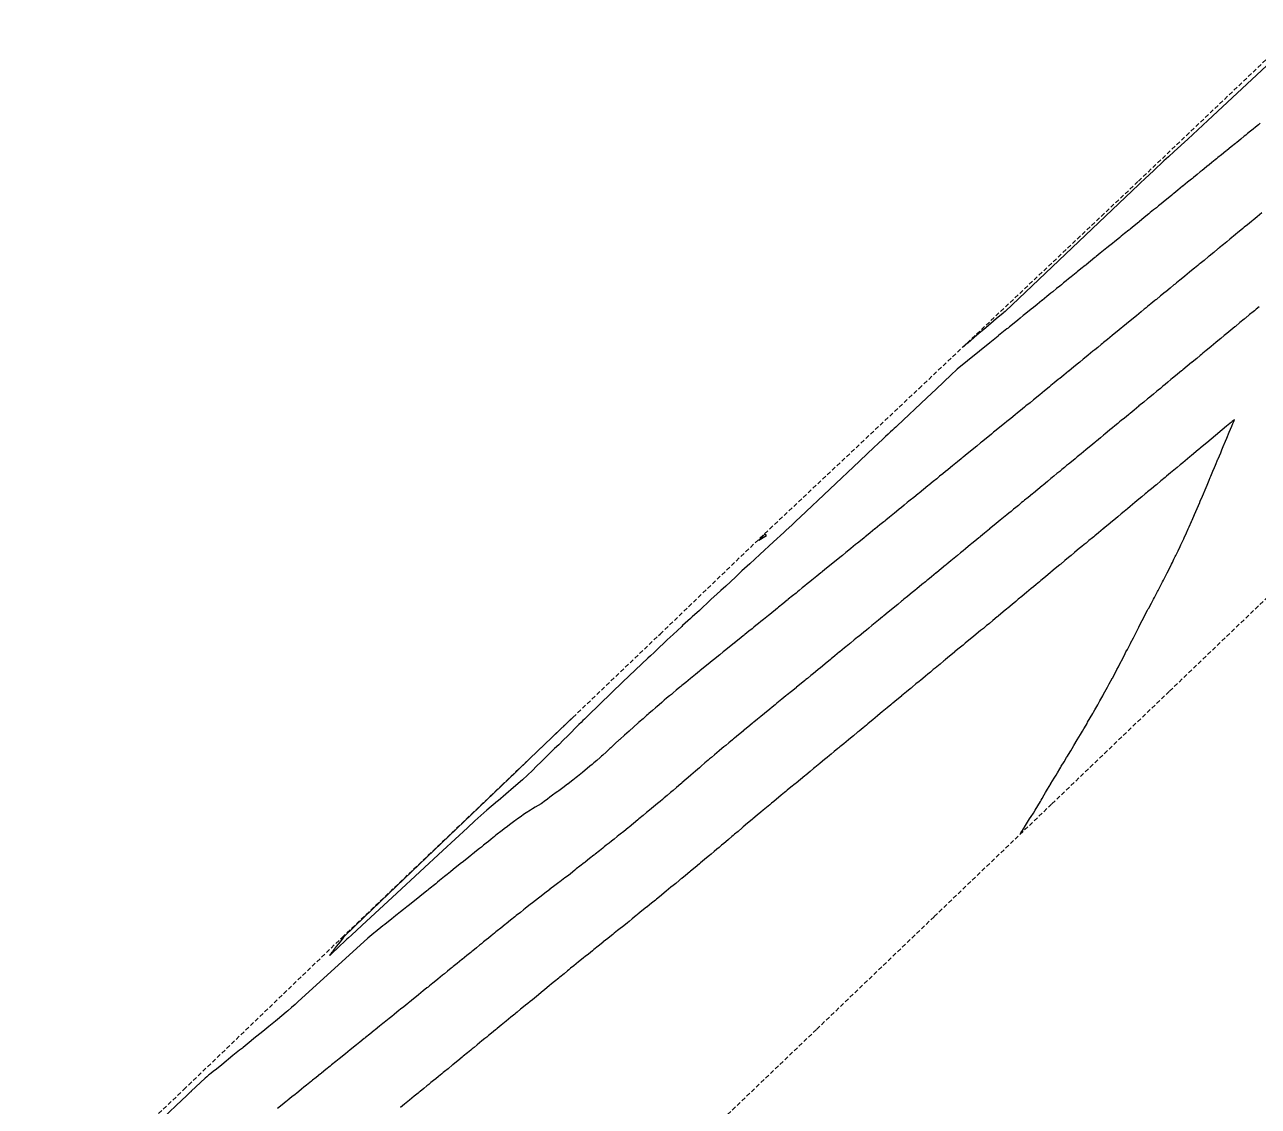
# Model space of a CAD drawing. Extents: x 6012137 to 6013842, y 2108997 to 2110704.
# Drawn here: x 6013569.9 to 6013710.3, y 2110488.9 to 2110612 of the extents above; entities that cross this region are included whole.
import ezdxf

# ---------------------------------------------------------------- set-up
doc = ezdxf.new("R2010")
doc.units = 0
doc.linetypes.add('HIDDENX2', pattern=[0.75, 0.5, -0.25])
doc.layers.get('0').update_dxf_attribs({"linetype": 'CONTINUOUS'})

msp = doc.modelspace()

# ---------------------------------------------------------------- linework, layer by layer
at = {"color": 6, "linetype": 'CONTINUOUS', "flags": 128}
for points in [[(6013712.89, 2110608.89), (6013704.54, 2110601.11), (6013702.24, 2110598.99), (6013700.7, 2110597.57), (6013700.06, 2110596.98), (6013699.54, 2110596.49), (6013698.35, 2110595.38), (6013697.41, 2110594.5), (6013696.84, 2110593.97), (6013696.67, 2110593.8), (6013681.52, 2110579.4), (6013681.48, 2110579.36), (6013681.33, 2110579.24), (6013681.23, 2110579.16), (6013680.46, 2110578.51), (6013679.27, 2110577.5), (6013678.49, 2110576.85), (6013677.95, 2110576.4), (6013677.56, 2110576.06), (6013677.25, 2110575.8), (6013677, 2110575.6), (6013676.81, 2110575.43), (6013676.64, 2110575.29)], [(6013710.5, 2110600.79), (6013710.28, 2110600.61), (6013709.95, 2110600.34), (6013709.68, 2110600.12), (6013709.4, 2110599.89), (6013709.05, 2110599.61), (6013708.85, 2110599.44), (6013708.68, 2110599.31), (6013708.29, 2110598.99), (6013707.82, 2110598.61), (6013707.74, 2110598.54), (6013707.68, 2110598.49), (6013707.19, 2110598.1), (6013706.68, 2110597.68), (6013706.64, 2110597.65), (6013706.59, 2110597.61), (6013706.09, 2110597.2), (6013705.68, 2110596.87), (6013705.53, 2110596.75), (6013705.36, 2110596.61), (6013704.98, 2110596.3), (6013704.68, 2110596.06), (6013704.43, 2110595.86), (6013704.12, 2110595.61), (6013703.88, 2110595.41), (6013703.68, 2110595.25), (6013703.33, 2110594.96), (6013702.89, 2110594.61), (6013702.78, 2110594.51), (6013702.68, 2110594.43), (6013702.22, 2110594.06), (6013701.68, 2110593.62), (6013701.67, 2110593.61), (6013701.66, 2110593.61), (6013701.12, 2110593.16), (6013700.68, 2110592.8), (6013700.57, 2110592.72), (6013700.44, 2110592.61), (6013700.02, 2110592.27), (6013699.68, 2110591.99), (6013699.47, 2110591.82), (6013699.21, 2110591.61), (6013698.92, 2110591.37), (6013698.68, 2110591.17), (6013698.37, 2110590.92), (6013697.98, 2110590.61), (6013697.82, 2110590.47), (6013697.68, 2110590.36), (6013697.27, 2110590.02), (6013696.76, 2110589.61), (6013696.71, 2110589.57), (6013696.68, 2110589.54), (6013696.16, 2110589.12), (6013695.68, 2110588.73), (6013695.61, 2110588.67), (6013695.53, 2110588.61), (6013695.06, 2110588.23), (6013694.68, 2110587.92), (6013694.51, 2110587.78), (6013694.3, 2110587.61), (6013693.96, 2110587.33), (6013693.68, 2110587.11), (6013693.4, 2110586.88), (6013693.06, 2110586.61), (6013692.85, 2110586.44), (6013692.68, 2110586.3), (6013692.3, 2110585.99), (6013691.83, 2110585.61), (6013691.75, 2110585.54), (6013691.68, 2110585.49), (6013691.19, 2110585.09), (6013690.68, 2110584.68), (6013690.64, 2110584.65), (6013690.59, 2110584.61), (6013690.09, 2110584.2), (6013689.68, 2110583.87), (6013689.54, 2110583.75), (6013689.36, 2110583.61), (6013688.98, 2110583.3), (6013688.68, 2110583.06), (6013688.43, 2110582.86), (6013688.12, 2110582.61), (6013687.88, 2110582.41), (6013687.68, 2110582.25), (6013687.33, 2110581.96), (6013686.89, 2110581.61), (6013686.77, 2110581.51), (6013686.68, 2110581.44), (6013686.22, 2110581.06), (6013685.68, 2110580.63), (6013685.65, 2110580.61), (6013685.12, 2110580.17), (6013684.68, 2110579.82), (6013684.42, 2110579.61), (6013684.01, 2110579.27), (6013683.68, 2110579), (6013683.54, 2110578.89), (6013683.19, 2110578.61), (6013682.91, 2110578.38), (6013682.68, 2110578.19), (6013681.96, 2110577.61), (6013681.81, 2110577.48), (6013681.68, 2110577.38), (6013680.72, 2110576.61), (6013680.68, 2110576.57), (6013680.5, 2110576.42), (6013680.1, 2110576.1), (6013679.73, 2110575.8), (6013676.03, 2110572.81), (6013675.96, 2110572.76), (6013675.33, 2110572.16), (6013673.61, 2110570.54), (6013672.56, 2110569.55), (6013669.17, 2110566.34), (6013669.02, 2110566.21), (6013668.85, 2110566.05), (6013668.66, 2110565.87), (6013668.44, 2110565.66), (6013668.18, 2110565.41), (6013667.87, 2110565.12), (6013667.5, 2110564.78), (6013667.06, 2110564.36), (6013666.51, 2110563.84), (6013665.82, 2110563.19), (6013664.91, 2110562.33), (6013658.15, 2110555.95), (6013657.7, 2110555.53), (6013657.19, 2110555.05), (6013656.57, 2110554.47), (6013656.3, 2110554.22), (6013655.1, 2110553.13), (6013653.57, 2110551.72), (6013652.42, 2110550.66), (6013651.53, 2110549.84), (6013650.81, 2110549.17), (6013650.21, 2110548.61), (6013649.68, 2110548.11), (6013649.13, 2110547.61), (6013648.68, 2110547.19), (6013648.04, 2110546.61), (6013647.68, 2110546.27), (6013646.96, 2110545.61), (6013646.68, 2110545.35), (6013645.86, 2110544.61), (6013645.68, 2110544.43), (6013644.77, 2110543.61), (6013644.68, 2110543.52), (6013643.69, 2110542.61), (6013643.68, 2110542.6), (6013643.02, 2110541.98), (6013642.71, 2110541.69), (6013642.03, 2110541.05), (6013641.52, 2110540.57), (6013641.13, 2110540.19), (6013640.81, 2110539.9), (6013637.98, 2110537.22), (6013634.03, 2110533.37), (6013633.9, 2110533.26), (6013633.76, 2110533.12), (6013633.61, 2110532.97), (6013633.42, 2110532.8), (6013633.22, 2110532.6), (6013632.98, 2110532.37), (6013631.68, 2110531.03), (6013631.23, 2110530.61), (6013630.68, 2110530.05), (6013630.2, 2110529.61), (6013629.68, 2110529.08), (6013629.18, 2110528.61), (6013628.92, 2110528.34), (6013628.68, 2110528.11), (6013628.15, 2110527.61), (6013627.68, 2110527.14), (6013627.14, 2110526.61), (6013626.57, 2110526.05), (6013625.55, 2110525.18), (6013623.77, 2110523.69), (6013623.7, 2110523.63), (6013622.48, 2110522.62), (6013621.15, 2110521.39), (6013620.3, 2110520.6), (6013617.49, 2110518.01), (6013612.25, 2110513.17), (6013608.27, 2110509.49), (6013607.1, 2110508.4), (6013606.74, 2110508.07), (6013606.57, 2110507.91), (6013606.47, 2110507.82), (6013606.41, 2110507.76), (6013604.82, 2110506.27), (6013604.62, 2110506.07), (6013604.62, 2110506.08), (6013604.64, 2110506.11), (6013604.66, 2110506.13), (6013604.68, 2110506.17), (6013604.72, 2110506.21), (6013604.76, 2110506.27), (6013604.81, 2110506.34), (6013604.89, 2110506.44), (6013605, 2110506.58), (6013605.16, 2110506.78), (6013605.4, 2110507.1), (6013605.83, 2110507.64), (6013606.15, 2110508.04), (6013606.25, 2110508.22), (6013606.26, 2110508.24), (6013608.54, 2110510.42), (6013612.22, 2110513.95), (6013614.81, 2110516.43), (6013624.16, 2110525.38), (6013625.03, 2110526.21), (6013625.67, 2110526.83), (6013627.39, 2110528.48), (6013632.35, 2110533.23)], [(6013710.68, 2110590.58), (6013710.14, 2110590.14), (6013709.68, 2110589.76), (6013709.59, 2110589.69), (6013709.49, 2110589.61), (6013709.05, 2110589.24), (6013708.68, 2110588.94), (6013708.5, 2110588.79), (6013708.27, 2110588.61), (6013707.95, 2110588.34), (6013707.68, 2110588.12), (6013707.05, 2110587.61), (6013706.68, 2110587.3), (6013706.3, 2110586.99), (6013705.83, 2110586.61), (6013705.75, 2110586.54), (6013705.68, 2110586.48), (6013705.2, 2110586.09), (6013704.68, 2110585.66), (6013704.65, 2110585.64), (6013704.62, 2110585.61), (6013704.1, 2110585.18), (6013703.68, 2110584.84), (6013703.55, 2110584.73), (6013703.4, 2110584.61), (6013703, 2110584.28), (6013702.68, 2110584.02), (6013702.45, 2110583.83), (6013702.18, 2110583.61), (6013701.9, 2110583.38), (6013701.68, 2110583.2), (6013701.35, 2110582.93), (6013700.96, 2110582.61), (6013700.81, 2110582.48), (6013700.68, 2110582.38), (6013700.26, 2110582.03), (6013699.74, 2110581.61), (6013699.71, 2110581.58), (6013699.68, 2110581.56), (6013699.16, 2110581.13), (6013698.68, 2110580.74), (6013698.61, 2110580.68), (6013698.52, 2110580.61), (6013698.06, 2110580.23), (6013697.68, 2110579.92), (6013697.51, 2110579.78), (6013697.29, 2110579.61), (6013696.96, 2110579.33), (6013696.68, 2110579.1), (6013696.41, 2110578.88), (6013696.07, 2110578.61), (6013695.86, 2110578.43), (6013695.68, 2110578.29), (6013694.85, 2110577.61), (6013694.68, 2110577.47), (6013694.21, 2110577.08), (6013693.68, 2110576.65), (6013693.66, 2110576.63), (6013693.63, 2110576.61), (6013693.11, 2110576.18), (6013692.68, 2110575.83), (6013692.56, 2110575.73), (6013692.4, 2110575.61), (6013692.01, 2110575.28), (6013691.68, 2110575.01), (6013691.46, 2110574.83), (6013691.18, 2110574.61), (6013690.91, 2110574.38), (6013690.68, 2110574.2), (6013690.36, 2110573.93), (6013689.96, 2110573.61), (6013689.81, 2110573.48), (6013689.68, 2110573.38), (6013689.26, 2110573.03), (6013688.74, 2110572.61), (6013688.71, 2110572.58), (6013688.68, 2110572.56), (6013688.15, 2110572.13), (6013687.68, 2110571.74), (6013687.6, 2110571.68), (6013687.51, 2110571.61), (6013687.05, 2110571.23), (6013686.68, 2110570.93), (6013686.5, 2110570.78), (6013686.29, 2110570.61), (6013685.95, 2110570.33), (6013685.68, 2110570.11), (6013685.4, 2110569.88), (6013685.07, 2110569.61), (6013684.85, 2110569.43), (6013684.68, 2110569.29), (6013684.3, 2110568.98), (6013683.84, 2110568.61), (6013683.75, 2110568.53), (6013683.68, 2110568.47), (6013683.2, 2110568.08), (6013682.68, 2110567.66), (6013682.65, 2110567.64), (6013682.61, 2110567.61), (6013682.1, 2110567.19), (6013681.68, 2110566.84), (6013681.39, 2110566.61), (6013680.68, 2110566.03), (6013680.45, 2110565.84), (6013680.16, 2110565.61), (6013679.9, 2110565.39), (6013679.68, 2110565.22), (6013679.34, 2110564.94), (6013678.93, 2110564.61), (6013678.79, 2110564.49), (6013678.68, 2110564.4), (6013678.24, 2110564.04), (6013677.71, 2110563.61), (6013677.69, 2110563.59), (6013677.68, 2110563.59), (6013677.14, 2110563.15), (6013676.68, 2110562.77), (6013676.59, 2110562.7), (6013676.48, 2110562.61), (6013676.04, 2110562.25), (6013675.68, 2110561.96), (6013675.49, 2110561.8), (6013675.25, 2110561.61), (6013674.94, 2110561.35), (6013674.68, 2110561.14), (6013674.39, 2110560.9), (6013674.02, 2110560.61), (6013673.84, 2110560.45), (6013673.68, 2110560.33), (6013673.28, 2110560), (6013672.8, 2110559.61), (6013672.73, 2110559.55), (6013672.68, 2110559.51), (6013672.18, 2110559.1), (6013671.68, 2110558.7), (6013671.63, 2110558.66), (6013671.57, 2110558.61), (6013671.08, 2110558.21), (6013670.68, 2110557.88), (6013670.53, 2110557.76), (6013670.34, 2110557.61), (6013669.98, 2110557.31), (6013669.68, 2110557.07), (6013669.43, 2110556.86), (6013669.12, 2110556.61), (6013668.88, 2110556.41), (6013668.68, 2110556.25), (6013668.32, 2110555.96), (6013667.89, 2110555.61), (6013667.77, 2110555.51), (6013667.68, 2110555.44), (6013667.22, 2110555.07), (6013666.68, 2110554.63), (6013666.67, 2110554.62), (6013666.65, 2110554.61), (6013666.12, 2110554.17), (6013665.68, 2110553.82), (6013665.56, 2110553.72), (6013665.42, 2110553.61), (6013665.01, 2110553.27), (6013664.68, 2110553.01), (6013664.46, 2110552.83), (6013664.19, 2110552.61), (6013663.91, 2110552.38), (6013663.68, 2110552.19), (6013663.36, 2110551.93), (6013662.95, 2110551.61), (6013662.8, 2110551.48), (6013662.68, 2110551.38), (6013662.25, 2110551.04), (6013661.72, 2110550.61), (6013661.7, 2110550.59), (6013661.68, 2110550.57), (6013661.15, 2110550.14), (6013660.68, 2110549.76), (6013660.6, 2110549.69), (6013660.49, 2110549.61), (6013660.04, 2110549.24), (6013659.68, 2110548.95), (6013659.49, 2110548.79), (6013659.26, 2110548.61), (6013658.94, 2110548.35), (6013658.68, 2110548.13), (6013658.39, 2110547.9), (6013658.03, 2110547.61), (6013657.84, 2110547.45), (6013657.68, 2110547.32), (6013657.29, 2110547), (6013656.8, 2110546.61), (6013656.73, 2110546.55), (6013656.68, 2110546.51), (6013656.18, 2110546.1), (6013655.68, 2110545.7), (6013655.57, 2110545.61), (6013654.68, 2110544.88), (6013654.53, 2110544.76), (6013654.34, 2110544.61), (6013653.98, 2110544.31), (6013653.68, 2110544.07), (6013653.42, 2110543.86), (6013653.1, 2110543.61), (6013652.87, 2110543.42), (6013652.68, 2110543.26), (6013652.32, 2110542.97), (6013651.87, 2110542.61), (6013651.76, 2110542.52), (6013651.68, 2110542.45), (6013651.21, 2110542.07), (6013650.68, 2110541.65), (6013650.66, 2110541.63), (6013650.63, 2110541.61), (6013650.11, 2110541.18), (6013649.68, 2110540.84), (6013649.55, 2110540.74), (6013649.39, 2110540.61), (6013649, 2110540.29), (6013648.68, 2110540.03), (6013648.44, 2110539.84), (6013648.15, 2110539.61), (6013647.89, 2110539.4), (6013647.68, 2110539.23), (6013647.34, 2110538.95), (6013646.91, 2110538.61), (6013646.78, 2110538.5), (6013646.68, 2110538.42), (6013646.23, 2110538.05), (6013645.68, 2110537.61), (6013645.68, 2110537.61), (6013645.68, 2110537.6), (6013645.13, 2110537.15), (6013644.68, 2110536.78), (6013644.58, 2110536.7), (6013644.47, 2110536.61), (6013644.04, 2110536.25), (6013643.68, 2110535.95), (6013643.49, 2110535.79), (6013643.27, 2110535.61), (6013642.95, 2110535.34), (6013642.68, 2110535.11), (6013642.41, 2110534.88), (6013642.09, 2110534.61), (6013641.87, 2110534.42), (6013641.68, 2110534.25), (6013641.34, 2110533.95), (6013640.94, 2110533.61), (6013640.8, 2110533.48), (6013640.68, 2110533.38), (6013640.27, 2110533.02), (6013639.8, 2110532.61), (6013639.74, 2110532.55), (6013639.68, 2110532.5), (6013639.21, 2110532.08), (6013638.68, 2110531.61), (6013638.68, 2110531.61), (6013638.68, 2110531.61), (6013638.15, 2110531.13), (6013637.68, 2110530.7), (6013637.63, 2110530.66), (6013637.57, 2110530.61), (6013637.11, 2110530.18), (6013636.68, 2110529.78), (6013636.59, 2110529.7), (6013636.49, 2110529.61), (6013636.06, 2110529.22), (6013635.68, 2110528.88), (6013635.54, 2110528.75), (6013635.38, 2110528.61), (6013635.01, 2110528.28), (6013634.68, 2110528), (6013634.47, 2110527.82), (6013634.22, 2110527.61), (6013633.93, 2110527.36), (6013633.68, 2110527.16), (6013633.38, 2110526.91), (6013633.01, 2110526.61), (6013632.83, 2110526.46), (6013632.68, 2110526.34), (6013632.27, 2110526.01), (6013631.74, 2110525.61), (6013631.71, 2110525.58), (6013631.68, 2110525.56), (6013631.14, 2110525.14), (6013630.68, 2110524.81), (6013630.57, 2110524.72), (6013630.4, 2110524.61), (6013629.98, 2110524.31), (6013629.68, 2110524.1), (6013629.41, 2110523.88), (6013629.03, 2110523.61), (6013628.83, 2110523.45), (6013628.68, 2110523.34), (6013628.01, 2110522.94), (6013627.68, 2110522.75), (6013627.59, 2110522.69), (6013627.46, 2110522.61), (6013626.98, 2110522.3), (6013626.68, 2110522.1), (6013626.39, 2110521.9), (6013625.98, 2110521.61), (6013625.8, 2110521.48), (6013625.68, 2110521.4), (6013625.23, 2110521.06), (6013624.68, 2110520.65), (6013624.66, 2110520.63), (6013624.63, 2110520.61), (6013624.1, 2110520.19), (6013623.68, 2110519.86), (6013623.54, 2110519.75), (6013623.37, 2110519.61), (6013622.99, 2110519.3), (6013622.68, 2110519.06), (6013622.43, 2110518.86), (6013622.12, 2110518.61), (6013621.88, 2110518.41), (6013621.68, 2110518.25), (6013621.32, 2110517.97), (6013620.87, 2110517.61), (6013620.77, 2110517.52), (6013620.68, 2110517.45), (6013620.21, 2110517.08), (6013619.68, 2110516.65), (6013619.63, 2110516.61), (6013619.1, 2110516.19), (6013618.68, 2110515.85), (6013618.38, 2110515.61), (6013617.99, 2110515.3), (6013617.68, 2110515.05), (6013617.13, 2110514.61), (6013616.88, 2110514.41), (6013616.68, 2110514.24), (6013615.88, 2110513.61), (6013615.77, 2110513.52), (6013615.68, 2110513.44), (6013614.86, 2110512.78), (6013614.64, 2110512.61), (6013614.11, 2110512.18), (6013613.68, 2110511.84), (6013613.39, 2110511.61), (6013613, 2110511.29), (6013612.68, 2110511.04), (6013612.29, 2110510.72), (6013612.14, 2110510.61), (6013611.89, 2110510.4), (6013611.68, 2110510.23), (6013610.9, 2110509.61), (6013610.78, 2110509.51), (6013610.68, 2110509.43), (6013609.81, 2110508.74), (6013609.79, 2110508.72), (6013609.69, 2110508.64), (6013609.64, 2110508.6), (6013608.94, 2110508.04), (6013601.01, 2110500.79), (6013600.68, 2110500.5), (6013600.28, 2110500.15), (6013599.86, 2110499.78), (6013599.68, 2110499.63), (6013599.65, 2110499.61), (6013598.68, 2110498.79), (6013598.45, 2110498.61), (6013597.68, 2110497.98), (6013597.22, 2110497.61), (6013597, 2110497.43), (6013596.68, 2110497.17), (6013595.99, 2110496.61), (6013595.68, 2110496.35), (6013594.76, 2110495.61), (6013594.68, 2110495.54), (6013594.36, 2110495.29), (6013593.61, 2110494.68), (6013592.33, 2110493.64), (6013591.72, 2110493.14), (6013591.36, 2110492.86), (6013591.13, 2110492.67), (6013590.96, 2110492.53), (6013590.84, 2110492.44), (6013590.75, 2110492.36), (6013590.68, 2110492.3), (6013590.62, 2110492.25), (6013590.45, 2110492.11), (6013588.87, 2110490.63), (6013588.84, 2110490.6), (6013588.8, 2110490.56), (6013588.74, 2110490.51), (6013588.66, 2110490.44), (6013588.54, 2110490.32), (6013588.5, 2110490.28), (6013588.31, 2110490.11), (6013587.8, 2110489.62), (6013585.72, 2110487.64)], [(6013710.38, 2110579.9), (6013710.02, 2110579.61), (6013709.84, 2110579.45), (6013709.68, 2110579.32), (6013709.29, 2110579), (6013708.81, 2110578.61), (6013708.74, 2110578.55), (6013708.68, 2110578.49), (6013708.19, 2110578.09), (6013707.68, 2110577.67), (6013707.61, 2110577.61), (6013706.68, 2110576.84), (6013706.55, 2110576.73), (6013706.4, 2110576.61), (6013706.01, 2110576.28), (6013705.68, 2110576.01), (6013705.46, 2110575.83), (6013705.19, 2110575.61), (6013704.91, 2110575.38), (6013704.68, 2110575.19), (6013704.36, 2110574.92), (6013703.98, 2110574.61), (6013703.81, 2110574.47), (6013703.68, 2110574.36), (6013703.27, 2110574.02), (6013702.76, 2110573.61), (6013702.72, 2110573.57), (6013702.68, 2110573.54), (6013702.17, 2110573.12), (6013701.68, 2110572.71), (6013701.62, 2110572.66), (6013701.55, 2110572.61), (6013701.07, 2110572.21), (6013700.68, 2110571.89), (6013700.53, 2110571.76), (6013700.34, 2110571.61), (6013699.98, 2110571.31), (6013699.68, 2110571.06), (6013699.43, 2110570.86), (6013699.13, 2110570.61), (6013698.88, 2110570.4), (6013698.68, 2110570.24), (6013698.34, 2110569.95), (6013697.92, 2110569.61), (6013697.79, 2110569.5), (6013697.68, 2110569.41), (6013697.24, 2110569.05), (6013696.7, 2110568.61), (6013696.69, 2110568.6), (6013696.68, 2110568.59), (6013696.14, 2110568.14), (6013695.68, 2110567.76), (6013695.6, 2110567.69), (6013695.49, 2110567.61), (6013695.05, 2110567.24), (6013694.68, 2110566.94), (6013694.5, 2110566.79), (6013694.28, 2110566.61), (6013693.95, 2110566.33), (6013693.68, 2110566.11), (6013693.4, 2110565.88), (6013693.07, 2110565.61), (6013692.86, 2110565.43), (6013692.68, 2110565.29), (6013692.31, 2110564.98), (6013691.86, 2110564.61), (6013691.76, 2110564.53), (6013691.68, 2110564.46), (6013691.21, 2110564.07), (6013690.68, 2110563.64), (6013690.66, 2110563.62), (6013690.64, 2110563.61), (6013690.12, 2110563.17), (6013689.68, 2110562.81), (6013689.57, 2110562.72), (6013689.43, 2110562.61), (6013689.02, 2110562.27), (6013688.68, 2110561.99), (6013688.47, 2110561.82), (6013688.21, 2110561.61), (6013687.92, 2110561.37), (6013687.68, 2110561.17), (6013687.37, 2110560.91), (6013687, 2110560.61), (6013686.82, 2110560.46), (6013686.68, 2110560.35), (6013686.28, 2110560.01), (6013685.78, 2110559.61), (6013685.73, 2110559.56), (6013685.68, 2110559.52), (6013685.18, 2110559.11), (6013684.68, 2110558.7), (6013684.63, 2110558.66), (6013684.57, 2110558.61), (6013684.08, 2110558.21), (6013683.68, 2110557.88), (6013683.53, 2110557.75), (6013683.35, 2110557.61), (6013682.98, 2110557.3), (6013682.68, 2110557.05), (6013682.43, 2110556.85), (6013682.14, 2110556.61), (6013681.89, 2110556.4), (6013681.68, 2110556.23), (6013680.92, 2110555.61), (6013680.68, 2110555.41), (6013680.24, 2110555.05), (6013679.7, 2110554.61), (6013679.69, 2110554.6), (6013679.68, 2110554.59), (6013679.14, 2110554.14), (6013678.68, 2110553.77), (6013678.59, 2110553.69), (6013678.49, 2110553.61), (6013678.04, 2110553.24), (6013677.68, 2110552.94), (6013677.5, 2110552.79), (6013677.27, 2110552.61), (6013676.95, 2110552.34), (6013676.68, 2110552.12), (6013676.4, 2110551.89), (6013676.05, 2110551.61), (6013675.85, 2110551.44), (6013675.68, 2110551.3), (6013675.3, 2110550.99), (6013674.84, 2110550.61), (6013674.75, 2110550.54), (6013674.68, 2110550.48), (6013674.2, 2110550.09), (6013673.68, 2110549.66), (6013673.65, 2110549.63), (6013673.62, 2110549.61), (6013673.1, 2110549.18), (6013672.68, 2110548.84), (6013672.55, 2110548.73), (6013672.4, 2110548.61), (6013672, 2110548.28), (6013671.68, 2110548.02), (6013671.45, 2110547.83), (6013671.18, 2110547.61), (6013670.9, 2110547.38), (6013670.68, 2110547.2), (6013670.36, 2110546.93), (6013669.96, 2110546.61), (6013669.81, 2110546.48), (6013669.68, 2110546.38), (6013669.26, 2110546.03), (6013668.74, 2110545.61), (6013668.71, 2110545.58), (6013668.68, 2110545.56), (6013668.16, 2110545.13), (6013667.68, 2110544.74), (6013667.61, 2110544.68), (6013667.52, 2110544.61), (6013667.06, 2110544.23), (6013666.68, 2110543.92), (6013666.51, 2110543.78), (6013666.3, 2110543.61), (6013665.96, 2110543.33), (6013665.68, 2110543.1), (6013665.41, 2110542.88), (6013665.08, 2110542.61), (6013664.86, 2110542.43), (6013664.68, 2110542.28), (6013664.31, 2110541.98), (6013663.86, 2110541.61), (6013663.76, 2110541.53), (6013663.68, 2110541.46), (6013663.21, 2110541.08), (6013662.68, 2110540.64), (6013662.66, 2110540.63), (6013662.64, 2110540.61), (6013662.11, 2110540.18), (6013661.68, 2110539.82), (6013661.56, 2110539.73), (6013661.42, 2110539.61), (6013661.01, 2110539.27), (6013660.68, 2110539), (6013660.46, 2110538.82), (6013660.2, 2110538.61), (6013659.91, 2110538.37), (6013659.68, 2110538.18), (6013659.36, 2110537.92), (6013658.97, 2110537.61), (6013658.81, 2110537.47), (6013658.68, 2110537.37), (6013658.26, 2110537.02), (6013657.75, 2110536.61), (6013657.71, 2110536.58), (6013657.68, 2110536.55), (6013657.16, 2110536.13), (6013656.68, 2110535.73), (6013656.61, 2110535.68), (6013656.53, 2110535.61), (6013656.06, 2110535.23), (6013655.68, 2110534.92), (6013655.51, 2110534.78), (6013655.3, 2110534.61), (6013654.96, 2110534.33), (6013654.68, 2110534.1), (6013654.08, 2110533.61), (6013653.68, 2110533.28), (6013653.31, 2110532.98), (6013652.86, 2110532.61), (6013652.76, 2110532.53), (6013652.68, 2110532.46), (6013652.21, 2110532.07), (6013651.68, 2110531.63), (6013651.66, 2110531.62), (6013651.65, 2110531.61), (6013651.12, 2110531.17), (6013650.68, 2110530.81), (6013650.57, 2110530.72), (6013650.44, 2110530.61), (6013650.03, 2110530.26), (6013649.68, 2110529.97), (6013649.48, 2110529.81), (6013649.24, 2110529.61), (6013648.94, 2110529.35), (6013648.68, 2110529.14), (6013648.39, 2110528.89), (6013648.05, 2110528.61), (6013647.85, 2110528.44), (6013647.68, 2110528.29), (6013647.31, 2110527.98), (6013646.88, 2110527.61), (6013646.77, 2110527.52), (6013646.68, 2110527.44), (6013646.23, 2110527.05), (6013645.72, 2110526.61), (6013645.7, 2110526.59), (6013645.68, 2110526.57), (6013645.16, 2110526.12), (6013644.68, 2110525.71), (6013644.63, 2110525.66), (6013644.57, 2110525.61), (6013644.09, 2110525.2), (6013643.68, 2110524.85), (6013643.55, 2110524.74), (6013643.4, 2110524.61), (6013643.01, 2110524.28), (6013642.68, 2110524), (6013642.47, 2110523.82), (6013642.21, 2110523.61), (6013641.92, 2110523.37), (6013641.68, 2110523.16), (6013641.01, 2110522.61), (6013640.68, 2110522.33), (6013640.28, 2110522), (6013639.8, 2110521.61), (6013639.73, 2110521.55), (6013639.68, 2110521.51), (6013639.18, 2110521.1), (6013638.68, 2110520.69), (6013638.63, 2110520.65), (6013638.58, 2110520.61), (6013638.08, 2110520.2), (6013637.68, 2110519.88), (6013637.53, 2110519.76), (6013637.34, 2110519.61), (6013636.98, 2110519.31), (6013636.68, 2110519.07), (6013636.42, 2110518.87), (6013636.09, 2110518.61), (6013635.86, 2110518.42), (6013635.68, 2110518.28), (6013635.31, 2110517.98), (6013634.84, 2110517.61), (6013634.75, 2110517.54), (6013634.68, 2110517.48), (6013634.19, 2110517.1), (6013633.68, 2110516.7), (6013633.63, 2110516.66), (6013633.56, 2110516.61), (6013633.07, 2110516.22), (6013632.68, 2110515.92), (6013632.5, 2110515.78), (6013632.3, 2110515.61), (6013631.96, 2110515.33), (6013631.68, 2110515.11), (6013631.39, 2110514.89), (6013631.01, 2110514.61), (6013630.82, 2110514.47), (6013630.68, 2110514.36), (6013630.25, 2110514.04), (6013629.68, 2110513.61), (6013629.68, 2110513.6), (6013629.68, 2110513.6), (6013629.11, 2110513.17), (6013628.68, 2110512.84), (6013628.38, 2110512.61), (6013627.68, 2110512.06), (6013627.42, 2110511.86), (6013627.1, 2110511.61), (6013626.86, 2110511.42), (6013626.68, 2110511.28), (6013626.31, 2110510.98), (6013625.84, 2110510.61), (6013625.75, 2110510.54), (6013625.68, 2110510.48), (6013625.2, 2110510.09), (6013624.68, 2110509.67), (6013624.64, 2110509.64), (6013624.6, 2110509.61), (6013624.09, 2110509.19), (6013623.68, 2110508.86), (6013623.54, 2110508.75), (6013623.37, 2110508.61), (6013622.99, 2110508.3), (6013622.68, 2110508.05), (6013622.43, 2110507.85), (6013622.13, 2110507.61), (6013621.88, 2110507.4), (6013621.68, 2110507.24), (6013621.33, 2110506.96), (6013620.9, 2110506.61), (6013620.78, 2110506.51), (6013620.68, 2110506.43), (6013620.23, 2110506.06), (6013619.68, 2110505.62), (6013619.67, 2110505.61), (6013619.66, 2110505.61), (6013619.12, 2110505.17), (6013618.68, 2110504.81), (6013618.57, 2110504.72), (6013618.43, 2110504.61), (6013618.02, 2110504.27), (6013617.68, 2110504), (6013617.46, 2110503.82), (6013617.19, 2110503.61), (6013616.91, 2110503.38), (6013616.68, 2110503.19), (6013616.36, 2110502.93), (6013615.96, 2110502.61), (6013615.81, 2110502.48), (6013615.68, 2110502.38), (6013615.25, 2110502.03), (6013614.73, 2110501.61), (6013614.7, 2110501.59), (6013614.68, 2110501.57), (6013614.15, 2110501.14), (6013613.68, 2110500.76), (6013613.6, 2110500.69), (6013613.49, 2110500.61), (6013613.04, 2110500.24), (6013612.68, 2110499.95), (6013612.49, 2110499.8), (6013612.26, 2110499.61), (6013611.94, 2110499.35), (6013611.68, 2110499.14), (6013611.38, 2110498.9), (6013611.02, 2110498.61), (6013610.83, 2110498.46), (6013610.68, 2110498.33), (6013610.28, 2110498.01), (6013609.78, 2110497.61), (6013609.72, 2110497.56), (6013609.68, 2110497.53), (6013609.17, 2110497.12), (6013608.68, 2110496.72), (6013608.62, 2110496.67), (6013608.54, 2110496.61), (6013608.06, 2110496.22), (6013607.68, 2110495.91), (6013607.51, 2110495.78), (6013607.3, 2110495.61), (6013606.96, 2110495.33), (6013606.68, 2110495.11), (6013606.4, 2110494.88), (6013606.06, 2110494.61), (6013605.85, 2110494.44), (6013605.68, 2110494.3), (6013605.3, 2110493.99), (6013604.82, 2110493.61), (6013604.74, 2110493.54), (6013604.68, 2110493.49), (6013604.19, 2110493.1), (6013603.68, 2110492.69), (6013603.64, 2110492.65), (6013603.58, 2110492.61), (6013603.08, 2110492.2), (6013602.68, 2110491.88), (6013602.53, 2110491.76), (6013602.34, 2110491.61), (6013601.98, 2110491.31), (6013601.68, 2110491.07), (6013601.42, 2110490.86), (6013601.1, 2110490.61), (6013600.87, 2110490.42), (6013600.68, 2110490.27), (6013600.32, 2110489.97), (6013599.86, 2110489.61), (6013599.76, 2110489.52), (6013599.68, 2110489.46), (6013599.21, 2110489.08), (6013598.68, 2110488.65)], [(6013683.14, 2110519.83), (6013683.15, 2110519.84), (6013683.18, 2110519.89), (6013683.22, 2110519.95), (6013683.27, 2110520.03), (6013683.34, 2110520.14), (6013683.43, 2110520.29), (6013683.55, 2110520.48), (6013683.63, 2110520.61), (6013683.65, 2110520.64), (6013683.68, 2110520.68), (6013684.26, 2110521.61), (6013684.42, 2110521.87), (6013684.68, 2110522.28), (6013684.88, 2110522.61), (6013685.18, 2110523.11), (6013685.48, 2110523.61), (6013685.56, 2110523.73), (6013685.68, 2110523.95), (6013685.93, 2110524.36), (6013686.07, 2110524.61), (6013686.29, 2110524.99), (6013686.66, 2110525.61), (6013686.67, 2110525.62), (6013686.68, 2110525.65), (6013687.04, 2110526.25), (6013687.26, 2110526.61), (6013687.42, 2110526.87), (6013687.68, 2110527.31), (6013687.79, 2110527.49), (6013687.86, 2110527.61), (6013688.17, 2110528.12), (6013688.47, 2110528.61), (6013688.55, 2110528.74), (6013688.68, 2110528.96), (6013688.93, 2110529.36), (6013689.08, 2110529.61), (6013689.3, 2110529.98), (6013689.68, 2110530.61), (6013689.68, 2110530.61), (6013689.68, 2110530.61), (6013690.05, 2110531.23), (6013690.27, 2110531.61), (6013690.42, 2110531.86), (6013690.68, 2110532.3), (6013690.79, 2110532.49), (6013690.86, 2110532.61), (6013691.16, 2110533.13), (6013691.44, 2110533.61), (6013691.53, 2110533.76), (6013691.68, 2110534.04), (6013691.89, 2110534.4), (6013692.01, 2110534.61), (6013692.25, 2110535.04), (6013692.57, 2110535.61), (6013692.61, 2110535.68), (6013692.68, 2110535.82), (6013692.96, 2110536.33), (6013693.12, 2110536.61), (6013693.31, 2110536.97), (6013693.66, 2110537.61), (6013693.66, 2110537.62), (6013693.68, 2110537.65), (6013694.01, 2110538.28), (6013694.19, 2110538.61), (6013694.35, 2110538.93), (6013694.68, 2110539.56), (6013694.7, 2110539.59), (6013694.7, 2110539.61), (6013695.04, 2110540.25), (6013695.22, 2110540.61), (6013695.38, 2110540.91), (6013695.68, 2110541.5), (6013695.72, 2110541.57), (6013695.74, 2110541.61), (6013696.06, 2110542.23), (6013696.25, 2110542.61), (6013696.68, 2110543.45), (6013696.76, 2110543.61), (6013697.07, 2110544.21), (6013697.28, 2110544.61), (6013697.42, 2110544.87), (6013697.68, 2110545.37), (6013697.76, 2110545.52), (6013697.81, 2110545.61), (6013698.11, 2110546.18), (6013698.34, 2110546.61), (6013698.46, 2110546.83), (6013698.68, 2110547.26), (6013698.8, 2110547.49), (6013698.87, 2110547.61), (6013699.15, 2110548.14), (6013699.39, 2110548.61), (6013699.49, 2110548.8), (6013699.68, 2110549.17), (6013699.83, 2110549.46), (6013699.91, 2110549.61), (6013700.16, 2110550.12), (6013700.41, 2110550.61), (6013700.5, 2110550.79), (6013700.68, 2110551.17), (6013700.83, 2110551.46), (6013700.9, 2110551.61), (6013701.15, 2110552.14), (6013701.37, 2110552.61), (6013701.47, 2110552.81), (6013701.68, 2110553.26), (6013701.79, 2110553.5), (6013701.84, 2110553.61), (6013702.11, 2110554.18), (6013702.3, 2110554.61), (6013702.42, 2110554.87), (6013702.68, 2110555.46), (6013702.73, 2110555.56), (6013702.75, 2110555.61), (6013703.03, 2110556.26), (6013703.18, 2110556.61), (6013703.33, 2110556.95), (6013703.61, 2110557.61), (6013703.63, 2110557.65), (6013703.68, 2110557.77), (6013703.93, 2110558.36), (6013704.03, 2110558.61), (6013704.22, 2110559.06), (6013704.45, 2110559.61), (6013704.52, 2110559.77), (6013704.68, 2110560.15), (6013704.81, 2110560.47), (6013704.87, 2110560.61), (6013705.11, 2110561.18), (6013705.29, 2110561.61), (6013705.41, 2110561.88), (6013705.68, 2110562.54), (6013705.7, 2110562.59), (6013705.71, 2110562.61), (6013706, 2110563.29), (6013706.13, 2110563.61), (6013706.29, 2110563.99), (6013706.55, 2110564.61), (6013706.68, 2110564.93), (6013706.97, 2110565.61), (6013707.27, 2110566.32), (6013707.39, 2110566.61), (6013707.49, 2110566.85), (6013707.52, 2110566.93), (6013707.53, 2110566.97), (6013707.54, 2110566.99), (6013707.54, 2110567), (6013707.55, 2110567.01), (6013707.55, 2110567.02), (6013707.55, 2110567.03), (6013707.55, 2110567.03), (6013707.56, 2110567.04), (6013707.56, 2110567.04), (6013707.56, 2110567.04), (6013707.56, 2110567.04), (6013707.55, 2110567.04), (6013707.32, 2110566.84), (6013707.3, 2110566.83), (6013707.27, 2110566.8), (6013707.23, 2110566.77), (6013707.17, 2110566.72), (6013707.09, 2110566.65), (6013707.04, 2110566.61), (6013706.67, 2110566.3), (6013704.93, 2110564.85), (6013704.68, 2110564.65), (6013704.66, 2110564.63), (6013704.63, 2110564.61), (6013703.68, 2110563.81), (6013703.57, 2110563.72), (6013703.43, 2110563.61), (6013702.68, 2110562.98), (6013702.48, 2110562.81), (6013702.23, 2110562.61), (6013701.68, 2110562.15), (6013701.38, 2110561.9), (6013701.03, 2110561.61), (6013700.68, 2110561.32), (6013700.29, 2110560.99), (6013699.83, 2110560.61), (6013699.68, 2110560.48), (6013699.2, 2110560.09), (6013698.68, 2110559.65), (6013698.66, 2110559.63), (6013698.63, 2110559.61), (6013698.11, 2110559.18), (6013697.68, 2110558.82), (6013697.56, 2110558.72), (6013697.42, 2110558.61), (6013697.02, 2110558.27), (6013696.68, 2110557.99), (6013696.47, 2110557.81), (6013696.22, 2110557.61), (6013695.68, 2110557.15), (6013695.38, 2110556.91), (6013695.02, 2110556.61), (6013694.68, 2110556.32), (6013694.29, 2110556), (6013693.82, 2110555.61), (6013693.68, 2110555.49), (6013693.2, 2110555.09), (6013692.68, 2110554.66), (6013692.65, 2110554.64), (6013692.61, 2110554.61), (6013692.1, 2110554.18), (6013691.68, 2110553.84), (6013691.56, 2110553.73), (6013691.4, 2110553.61), (6013691.01, 2110553.28), (6013690.68, 2110553.01), (6013690.46, 2110552.83), (6013690.2, 2110552.61), (6013689.91, 2110552.37), (6013689.68, 2110552.18), (6013689.37, 2110551.92), (6013688.99, 2110551.61), (6013688.82, 2110551.47), (6013688.68, 2110551.35), (6013688.27, 2110551.01), (6013687.79, 2110550.61), (6013687.73, 2110550.56), (6013687.68, 2110550.52), (6013687.18, 2110550.1), (6013686.68, 2110549.69), (6013686.64, 2110549.65), (6013686.58, 2110549.61), (6013686.09, 2110549.2), (6013685.68, 2110548.86), (6013685.54, 2110548.74), (6013685.38, 2110548.61), (6013685, 2110548.29), (6013684.68, 2110548.02), (6013684.45, 2110547.83), (6013684.18, 2110547.61), (6013683.91, 2110547.38), (6013683.68, 2110547.19), (6013683.36, 2110546.93), (6013682.97, 2110546.61), (6013682.81, 2110546.47), (6013682.68, 2110546.36), (6013682.27, 2110546.02), (6013681.77, 2110545.61), (6013681.72, 2110545.57), (6013681.68, 2110545.53), (6013681.25, 2110545.17), (6013680.68, 2110544.7), (6013680.63, 2110544.66), (6013680.56, 2110544.61), (6013680.08, 2110544.21), (6013679.68, 2110543.87), (6013679.53, 2110543.75), (6013679.36, 2110543.61), (6013678.99, 2110543.3), (6013678.68, 2110543.05), (6013678.44, 2110542.85), (6013678.15, 2110542.61), (6013677.89, 2110542.4), (6013677.68, 2110542.22), (6013677.34, 2110541.94), (6013676.94, 2110541.61), (6013676.8, 2110541.49), (6013676.68, 2110541.4), (6013676.25, 2110541.04), (6013675.72, 2110540.61), (6013675.7, 2110540.59), (6013675.68, 2110540.57), (6013675.15, 2110540.13), (6013674.68, 2110539.74), (6013674.6, 2110539.68), (6013674.51, 2110539.61), (6013674.06, 2110539.23), (6013673.68, 2110538.92), (6013673.51, 2110538.78), (6013673.3, 2110538.61), (6013672.96, 2110538.32), (6013672.68, 2110538.09), (6013672.42, 2110537.87), (6013672.09, 2110537.61), (6013671.87, 2110537.42), (6013671.68, 2110537.26), (6013671.32, 2110536.97), (6013670.89, 2110536.61), (6013670.77, 2110536.51), (6013670.68, 2110536.43), (6013670.23, 2110536.06), (6013669.68, 2110535.61), (6013669.68, 2110535.6), (6013669.68, 2110535.6), (6013669.14, 2110535.15), (6013668.68, 2110534.77), (6013668.59, 2110534.7), (6013668.48, 2110534.61), (6013668.04, 2110534.25), (6013667.68, 2110533.95), (6013667.49, 2110533.79), (6013667.27, 2110533.61), (6013666.95, 2110533.34), (6013666.68, 2110533.12), (6013666.4, 2110532.89), (6013666.06, 2110532.61), (6013665.85, 2110532.43), (6013665.68, 2110532.29), (6013665.31, 2110531.98), (6013664.85, 2110531.61), (6013664.76, 2110531.53), (6013664.68, 2110531.47), (6013664.21, 2110531.08), (6013663.68, 2110530.64), (6013663.66, 2110530.63), (6013663.64, 2110530.61), (6013663.11, 2110530.17), (6013662.68, 2110529.82), (6013662.56, 2110529.72), (6013662.42, 2110529.61), (6013662.02, 2110529.27), (6013661.68, 2110528.99), (6013661.47, 2110528.82), (6013661.21, 2110528.61), (6013660.92, 2110528.37), (6013660.68, 2110528.17), (6013660.37, 2110527.92), (6013659.99, 2110527.61), (6013659.82, 2110527.46), (6013659.68, 2110527.35), (6013659.27, 2110527.01), (6013658.78, 2110526.61), (6013658.73, 2110526.56), (6013658.68, 2110526.52), (6013658.18, 2110526.11), (6013657.68, 2110525.7), (6013657.63, 2110525.66), (6013657.57, 2110525.61), (6013657.08, 2110525.21), (6013656.68, 2110524.88), (6013656.53, 2110524.75), (6013656.36, 2110524.61), (6013655.99, 2110524.3), (6013655.68, 2110524.05), (6013655.44, 2110523.85), (6013655.15, 2110523.61), (6013654.89, 2110523.39), (6013654.68, 2110523.21), (6013653.95, 2110522.61), (6013653.68, 2110522.38), (6013653.26, 2110522.03), (6013652.76, 2110521.61), (6013652.71, 2110521.57), (6013652.68, 2110521.54), (6013652.17, 2110521.12), (6013651.68, 2110520.71), (6013651.63, 2110520.66), (6013651.56, 2110520.61), (6013651.08, 2110520.2), (6013650.68, 2110519.86), (6013650.54, 2110519.74), (6013650.38, 2110519.61), (6013650, 2110519.29), (6013649.68, 2110519.01), (6013649.46, 2110518.83), (6013649.2, 2110518.61), (6013648.92, 2110518.37), (6013648.68, 2110518.17), (6013648.37, 2110517.91), (6013648.01, 2110517.61), (6013647.83, 2110517.46), (6013647.68, 2110517.33), (6013647.28, 2110517), (6013646.81, 2110516.61), (6013646.74, 2110516.55), (6013646.68, 2110516.5), (6013646.19, 2110516.09), (6013645.68, 2110515.67), (6013645.65, 2110515.64), (6013645.6, 2110515.61), (6013645.1, 2110515.19), (6013644.68, 2110514.84), (6013644.55, 2110514.74), (6013644.39, 2110514.61), (6013644, 2110514.28), (6013643.68, 2110514.02), (6013643.45, 2110513.83), (6013643.18, 2110513.61), (6013642.91, 2110513.38), (6013642.68, 2110513.2), (6013642.36, 2110512.93), (6013641.96, 2110512.61), (6013641.81, 2110512.48), (6013641.68, 2110512.38), (6013641.25, 2110512.03), (6013640.73, 2110511.61), (6013640.7, 2110511.58), (6013640.68, 2110511.57), (6013640.15, 2110511.14), (6013639.68, 2110510.76), (6013639.59, 2110510.69), (6013639.49, 2110510.61), (6013639.05, 2110510.23), (6013638.68, 2110509.94), (6013638.49, 2110509.79), (6013638.26, 2110509.61), (6013637.94, 2110509.35), (6013637.68, 2110509.14), (6013637.38, 2110508.91), (6013637, 2110508.61), (6013636.82, 2110508.46), (6013636.68, 2110508.35), (6013636.27, 2110508.02), (6013635.75, 2110507.61), (6013635.71, 2110507.57), (6013635.68, 2110507.55), (6013635.16, 2110507.13), (6013634.68, 2110506.75), (6013634.6, 2110506.68), (6013634.51, 2110506.61), (6013634.05, 2110506.24), (6013633.68, 2110505.94), (6013633.5, 2110505.79), (6013633.27, 2110505.61), (6013632.94, 2110505.34), (6013632.68, 2110505.13), (6013632.39, 2110504.9), (6013632.03, 2110504.61), (6013631.84, 2110504.45), (6013631.68, 2110504.32), (6013631.29, 2110504), (6013630.81, 2110503.61), (6013630.74, 2110503.55), (6013630.68, 2110503.5), (6013630.19, 2110503.1), (6013629.68, 2110502.68), (6013629.64, 2110502.65), (6013629.59, 2110502.61), (6013629.09, 2110502.2), (6013628.68, 2110501.86), (6013628.37, 2110501.61), (6013627.68, 2110501.04), (6013627.44, 2110500.85), (6013627.15, 2110500.61), (6013626.89, 2110500.4), (6013626.68, 2110500.22), (6013626.34, 2110499.95), (6013625.93, 2110499.61), (6013625.79, 2110499.5), (6013625.68, 2110499.41), (6013625.24, 2110499.05), (6013624.7, 2110498.61), (6013624.69, 2110498.6), (6013624.68, 2110498.59), (6013624.14, 2110498.14), (6013623.68, 2110497.77), (6013623.59, 2110497.69), (6013623.48, 2110497.61), (6013623.04, 2110497.24), (6013622.68, 2110496.95), (6013622.49, 2110496.79), (6013622.26, 2110496.61), (6013621.94, 2110496.34), (6013621.68, 2110496.13), (6013621.39, 2110495.89), (6013621.04, 2110495.61), (6013620.84, 2110495.44), (6013620.68, 2110495.31), (6013620.29, 2110494.99), (6013619.82, 2110494.61), (6013619.74, 2110494.54), (6013619.68, 2110494.49), (6013619.19, 2110494.09), (6013618.68, 2110493.67), (6013618.64, 2110493.64), (6013618.6, 2110493.61), (6013618.09, 2110493.19), (6013617.68, 2110492.86), (6013617.54, 2110492.75), (6013617.37, 2110492.61), (6013616.99, 2110492.3), (6013616.68, 2110492.04), (6013616.44, 2110491.85), (6013616.14, 2110491.61), (6013615.89, 2110491.4), (6013615.68, 2110491.23), (6013615.34, 2110490.95), (6013614.92, 2110490.61), (6013614.79, 2110490.5), (6013614.68, 2110490.41), (6013614.24, 2110490.05), (6013613.69, 2110489.61), (6013613.69, 2110489.6), (6013613.68, 2110489.6), (6013613.14, 2110489.15), (6013612.68, 2110488.78)], [(6013654.12, 2110554), (6013654.07, 2110553.96), (6013653.44, 2110553.35), (6013653.45, 2110553.35), (6013654.31, 2110553.85), (6013654.12, 2110554)]]:
    msp.add_lwpolyline(points, dxfattribs=at)
at = {"color": 2, "linetype": 'HIDDENX2'}
for points in [[(6013569.91, 2110473.61, 10.86), (6013588.02, 2110490.81, 11), (6013606.03, 2110508.12, 11.18), (6013624.15, 2110525.4, 11.33), (6013642.21, 2110542.65, 11.48), (6013654.1, 2110554.07, 11.77), (6013654.68, 2110554.61, 11.78), (6013671.68, 2110570.61, 11.95), (6013689.68, 2110587.61, 12.13), (6013696.64, 2110594.2, 12.21), (6013715.35, 2110612, 12.1)], [(6013713.53, 2110548.96, 9.76), (6013700.15, 2110536.13, 9.69), (6013686.76, 2110523.3, 9.62), (6013673.38, 2110510.48, 9.55), (6013660, 2110497.65, 9.48), (6013646.61, 2110484.83, 9.41)]]:
    msp.add_polyline3d(points, dxfattribs=at)

doc.saveas('drawing.dxf')
